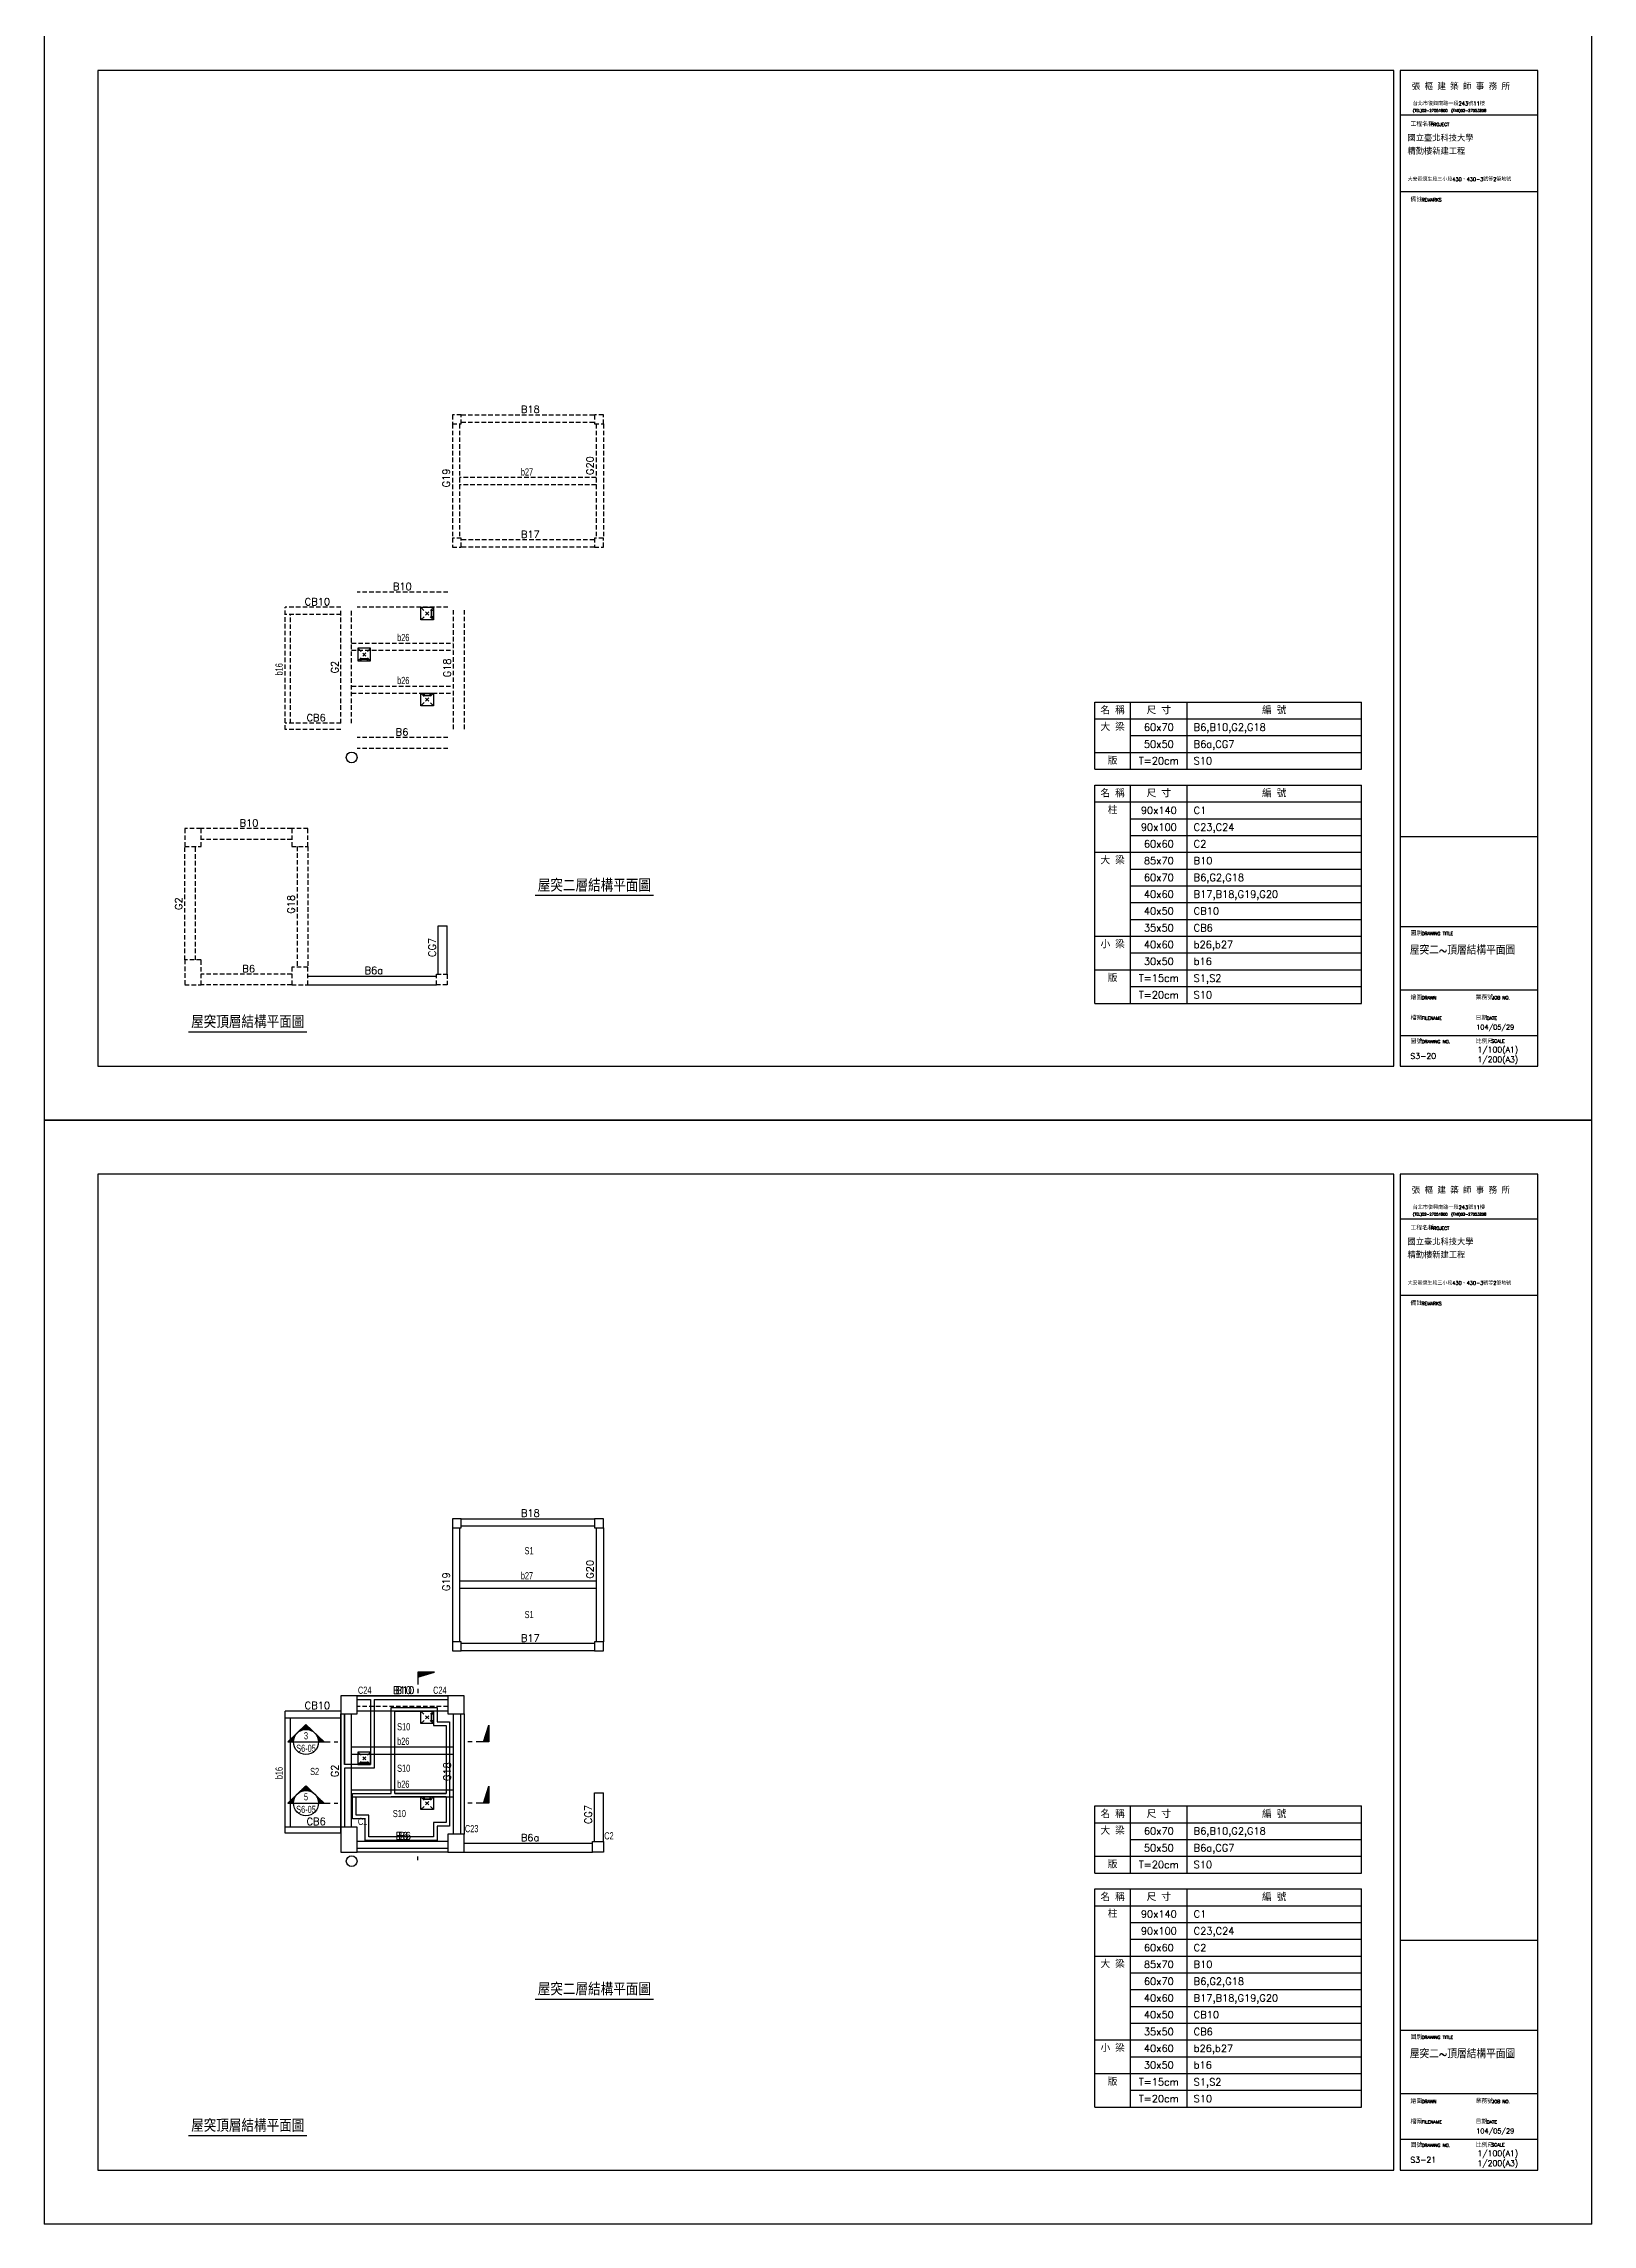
# Model space of a CAD drawing. Header units: millimetres. Extents: x -6716 to 14417, y -6142 to 137521.
# Drawn here: x -2 to 8613, y -6142 to 5989 of the extents above; entities that cross this region are included whole.
import ezdxf
from ezdxf.enums import TextEntityAlignment as Align

# ---------------------------------------------------------------- set-up
doc = ezdxf.new("R2010")
doc.units = ezdxf.units.MM
doc.header["$LTSCALE"] = 100
doc.linetypes.add('1', pattern=[0.375, 0.25, -0.125])
doc.linetypes.add('HIDDEN', pattern=[0.375, 0.25, -0.125])
for name, color, linetype in [('0-BEAM01', 4, 'HIDDEN'), ('0-BEAM02', 241, 'HIDDEN'), ('0-COL0', 7, 'HIDDEN'), ('0-NOTES', 7, 'Continuous'), ('0-TEXT01', 4, 'Continuous'), ('0-TEXT02', 241, 'Continuous'), ('0-TEXTN', 4, 'Continuous'), ('0-施工圖框$0$TEXT-圖框', 3, 'Continuous'), ('0-施工圖框$0$圖框', 7, 'Continuous'), ('000-調圖', 5, 'Continuous'), ('70x70_人孔蓋', 8, 'Continuous'), ('CTEXT', 7, 'Continuous'), ('TEXT-標題', 3, 'Continuous'), ('TITLE', 7, 'Continuous')]:
    doc.layers.add(name, color=color, linetype=linetype)
doc.layers.add('RA-Floor-Origin', color=3, linetype='Continuous', lineweight=30)
doc.layers.add('RA-Floor.BoundingBox', color=55, linetype='Continuous', lineweight=20)
doc.styles.add('0-施工圖框$0$TXT', font='romans.shx', dxfattribs={"bigfont": 'chineset.shx'})
doc.styles.add('3-AUCAD', font='aucad.shx', dxfattribs={"width": 0.67, "height": 30, "bigfont": 'single.shx'})

msp = doc.modelspace()

# ---------------------------------------------------------------- linework, layer by layer
at = {"layer": '0-BEAM01'}
for p, q in [((2321, 3923), (3061, 3923)), ((2321, 3883), (3061, 3883)), ((2271, 3873), (2271, 3238)), ((2311, 3873), (2311, 3238)), ((3071, 3873), (3071, 3238)), ((3111, 3873), (3111, 3238)), ((3061, 3228), (2321, 3228)), ((3061, 3188), (2321, 3188)), ((2246, 2938), (1741, 2938)), ((1651, 2853), (1341, 2853)), ((1651, 2813), (1341, 2813)), ((1651, 2208), (1651, 2838)), ((1711, 2208), (1711, 2838)), ((2246, 2853), (1741, 2853)), ((2276, 2838), (2276, 2168)), ((2336, 2838), (2336, 2168)), ((1651, 2208), (1341, 2208)), ((1651, 2173), (1341, 2173)), ((2246, 2128), (1741, 2128)), ((2246, 2068), (1741, 2068)), ((2246, -3202), (1741, -3202)), ((2246, -3262), (1741, -3262)), ((1651, -3932), (1651, -3302)), ((1711, -3932), (1711, -3302)), ((2276, -3302), (2276, -3972)), ((2336, -3302), (2336, -3972)), ((2246, -4012), (1741, -4012)), ((2246, -4072), (1741, -4072))]:
    msp.add_line(p, q, dxfattribs=at)
at = {"layer": '0-BEAM01', "color": 7}
for p, q in [((1378, 1622), (873, 1622)), ((783, 892), (783, 1522)), ((843, 892), (843, 1522)), ((1378, 1562), (873, 1562)), ((1408, 1522), (1408, 852)), ((1468, 1522), (1468, 852)), ((1378, 812), (873, 812)), ((1378, 752), (873, 752))]:
    msp.add_line(p, q, dxfattribs=at)
at = {"layer": '0-BEAM01', "color": 7, "linetype": 'Continuous'}
for p, q in [((2193, 812), (2193, 1082)), ((2193, 1082), (2243, 1082)), ((2243, 812), (2243, 1082)), ((1468, 802), (2183, 802)), ((1468, 752), (2183, 752))]:
    msp.add_line(p, q, dxfattribs=at)
at = {"layer": '0-BEAM01', "linetype": 'Continuous'}
for p, q in [((3061, -4012), (3061, -3742)), ((3061, -3742), (3111, -3742)), ((3111, -4012), (3111, -3742)), ((2336, -4022), (3051, -4022)), ((2336, -4072), (3051, -4072))]:
    msp.add_line(p, q, dxfattribs=at)
at = {"layer": '0-BEAM02'}
for p, q in [((3071, 3575), (2311, 3575)), ((3071, 3535), (2311, 3535)), ((1341, 2173), (1341, 2853)), ((1371, 2208), (1371, 2813)), ((1711, 2654), (2276, 2654)), ((1711, 2614), (2276, 2614)), ((1711, 2415), (2276, 2415)), ((1711, 2375), (2276, 2375))]:
    msp.add_line(p, q, dxfattribs=at)
at = {"layer": '0-COL0', "color": 7}
for p, q in [((783, 1622), (783, 1522)), ((873, 1622), (783, 1622)), ((873, 1522), (873, 1622)), ((1378, 1622), (1378, 1522)), ((1468, 1622), (1378, 1622)), ((1468, 1522), (1468, 1622)), ((783, 1522), (873, 1522)), ((1378, 1522), (1468, 1522)), ((783, 892), (783, 752)), ((873, 892), (783, 892)), ((873, 752), (873, 892)), ((1378, 852), (1378, 752)), ((1468, 852), (1378, 852)), ((1468, 752), (1468, 852)), ((783, 752), (873, 752)), ((1378, 752), (1468, 752))]:
    msp.add_line(p, q, dxfattribs=at)
at = {"layer": '0-COL0'}
for points in [[(2271, 3873), (2321, 3873), (2321, 3923), (2271, 3923)], [(3061, 3873), (3111, 3873), (3111, 3923), (3061, 3923)], [(2271, 3188), (2321, 3188), (2321, 3238), (2271, 3238)], [(3061, 3188), (3111, 3188), (3111, 3238), (3061, 3238)], [(3051, -4012), (3111, -4012), (3111, -4072), (3051, -4072)]]:
    msp.add_lwpolyline(points, close=True, dxfattribs=at)
at = {"layer": '0-COL0', "color": 7}
msp.add_lwpolyline([(2183, 812), (2243, 812), (2243, 752), (2183, 752)], close=True, dxfattribs=at)
at = {"layer": '0-COL0'}
for points in [[(1651, -3202), (1651, -3302), (1741, -3302), (1741, -3202), (1651, -3202)], [(2246, -3202), (2246, -3302), (2336, -3302), (2336, -3202), (2246, -3202)], [(1651, -3932), (1651, -4072), (1741, -4072), (1741, -3932), (1651, -3932)], [(2246, -3972), (2246, -4072), (2336, -4072), (2336, -3972), (2246, -3972)]]:
    msp.add_lwpolyline(points, dxfattribs=at)
at = {"layer": '0-NOTES'}
for p, q in [((5844, 1952), (5844, 2326)), ((5844, 2326), (7328, 2326)), ((6043, 1952), (6043, 2326)), ((6359, 1952), (6359, 2326)), ((7328, 1952), (7328, 2326)), ((5844, 2232), (7328, 2232)), ((5844, 2046), (7328, 2046)), ((5844, 1952), (7328, 1952)), ((5844, 650), (5844, 1864)), ((5844, 1864), (7328, 1864)), ((6043, 650), (6043, 1864)), ((6359, 650), (6359, 1864)), ((7328, 650), (7328, 1864)), ((5844, 1770), (7328, 1770)), ((5844, 1490), (7328, 1490)), ((5844, 1024), (7328, 1024)), ((5844, 837), (7328, 837)), ((5844, 650), (7328, 650)), ((5844, -4188), (5844, -3814)), ((5844, -3814), (7328, -3814)), ((6043, -4188), (6043, -3814)), ((6359, -4188), (6359, -3814)), ((7328, -4188), (7328, -3814)), ((5844, -3908), (7328, -3908)), ((5844, -4094), (7328, -4094)), ((5844, -4188), (7328, -4188)), ((5844, -5490), (5844, -4276)), ((5844, -4276), (7328, -4276)), ((6043, -5490), (6043, -4276)), ((6359, -5490), (6359, -4276)), ((7328, -5490), (7328, -4276)), ((5844, -4370), (7328, -4370)), ((5844, -4650), (7328, -4650)), ((5844, -5116), (7328, -5116)), ((5844, -5303), (7328, -5303)), ((5844, -5490), (7328, -5490))]:
    msp.add_line(p, q, dxfattribs=at)
at = {"layer": '0-NOTES', "color": 3}
for p, q in [((6043, 2139), (7328, 2139)), ((6043, 1677), (7328, 1677)), ((6043, 1584), (7328, 1584)), ((6043, 1397), (7328, 1397)), ((6043, 1304), (7328, 1304)), ((6043, 1210), (7328, 1210)), ((6043, 1117), (7328, 1117)), ((6043, 930), (7328, 930)), ((6043, 744), (7328, 744)), ((6043, -4001), (7328, -4001)), ((6043, -4463), (7328, -4463)), ((6043, -4556), (7328, -4556)), ((6043, -4743), (7328, -4743)), ((6043, -4836), (7328, -4836)), ((6043, -4930), (7328, -4930)), ((6043, -5023), (7328, -5023)), ((6043, -5210), (7328, -5210)), ((6043, -5396), (7328, -5396))]:
    msp.add_line(p, q, dxfattribs=at)
at = {"layer": '0-施工圖框$0$圖框', "color": 1}
for p, q in [((8310, 5840), (7544, 5840)), ((7544, 5840), (7544, 1576)), ((8310, 1576), (8310, 5840)), ((8310, 5590), (7544, 5590)), ((8310, 5165), (7544, 5165)), ((7544, 1576), (7544, 300)), ((8310, 1576), (7544, 1576)), ((8310, 300), (8310, 1576)), ((8310, 1076), (7544, 1076)), ((8310, 723), (7544, 723)), ((8310, 469), (7544, 469)), ((7544, 300), (8310, 300)), ((8310, -300), (7544, -300)), ((7544, -300), (7544, -4564)), ((8310, -4564), (8310, -300)), ((8310, -550), (7544, -550)), ((8310, -975), (7544, -975)), ((7544, -4564), (7544, -5840)), ((8310, -4564), (7544, -4564)), ((8310, -5840), (8310, -4564)), ((8310, -5064), (7544, -5064)), ((8310, -5417), (7544, -5417)), ((8310, -5671), (7544, -5671)), ((7544, -5840), (8310, -5840))]:
    msp.add_line(p, q, dxfattribs=at)
at = {"layer": '000-調圖', "color": 7}
for p, q in [((2271, -2267), (2271, -2902)), ((2311, -2267), (2311, -2902)), ((2321, -2217), (3061, -2217)), ((2321, -2257), (3061, -2257)), ((3071, -2267), (3071, -2902)), ((3111, -2267), (3111, -2902)), ((3071, -2565), (2311, -2565)), ((3071, -2605), (2311, -2605)), ((3061, -2912), (2321, -2912)), ((3061, -2952), (2321, -2952)), ((2246, -3202), (1741, -3202)), ((1741, -3202), (2246, -3202)), ((1741, -3302), (1741, -3222)), ((1741, -3222), (1816, -3222)), ((1741, -3222), (1816, -3222)), ((1816, -3222), (1816, -3585)), ((1836, -3222), (1836, -3605)), ((1836, -3222), (2246, -3222)), ((1881, -3222), (2246, -3222)), ((1931, -3745), (1931, -3267)), ((1931, -3267), (2186, -3267)), ((2079, -3163), (2079, -3187)), ((2186, -3267), (2186, -3347)), ((1651, -3287), (1341, -3287)), ((1341, -3967), (1341, -3287)), ((1651, -3327), (1341, -3327)), ((1371, -3932), (1371, -3327)), ((1422, -3399), (1422, -3397)), ((1423, -3398), (1423, -3395)), ((1425, -3398), (1425, -3394)), ((1426, -3397), (1426, -3393)), ((1427, -3396), (1427, -3391)), ((1429, -3396), (1429, -3390)), ((1430, -3395), (1430, -3389)), ((1431, -3395), (1431, -3388)), ((1433, -3394), (1433, -3386)), ((1434, -3394), (1434, -3385)), ((1435, -3393), (1435, -3384)), ((1437, -3393), (1437, -3382)), ((1438, -3392), (1438, -3381)), ((1439, -3392), (1439, -3380)), ((1441, -3391), (1441, -3378)), ((1442, -3391), (1442, -3377)), ((1443, -3391), (1443, -3376)), ((1445, -3391), (1445, -3375)), ((1446, -3390), (1446, -3373)), ((1447, -3390), (1447, -3372)), ((1449, -3390), (1449, -3371)), ((1450, -3390), (1450, -3369)), ((1451, -3390), (1451, -3368)), ((1453, -3390), (1453, -3367)), ((1454, -3390), (1454, -3365)), ((1456, -3389), (1456, -3364)), ((1457, -3389), (1457, -3363)), ((1458, -3389), (1458, -3363)), ((1459, -3389), (1459, -3364)), ((1461, -3390), (1461, -3365)), ((1462, -3390), (1462, -3367)), ((1463, -3390), (1463, -3368)), ((1465, -3390), (1465, -3369)), ((1466, -3390), (1466, -3371)), ((1467, -3390), (1467, -3372)), ((1469, -3390), (1469, -3373)), ((1470, -3391), (1470, -3375)), ((1472, -3391), (1472, -3376)), ((1473, -3391), (1473, -3377)), ((1474, -3391), (1474, -3378)), ((1476, -3392), (1476, -3380)), ((1477, -3392), (1477, -3381)), ((1478, -3393), (1478, -3382)), ((1480, -3393), (1480, -3384)), ((1481, -3394), (1481, -3385)), ((1482, -3394), (1482, -3386)), ((1484, -3395), (1484, -3388)), ((1485, -3395), (1485, -3389)), ((1486, -3396), (1486, -3390)), ((1488, -3396), (1488, -3391)), ((1489, -3397), (1489, -3393)), ((1490, -3398), (1490, -3394)), ((1492, -3398), (1492, -3395)), ((1493, -3399), (1493, -3397)), ((1651, -3287), (1651, -3932)), ((1651, -3932), (1651, -3302)), ((1671, -3302), (1671, -3585)), ((1671, -3302), (1741, -3302)), ((1671, -3585), (1671, -3302)), ((1711, -3932), (1711, -3302)), ((2246, -3287), (1741, -3287)), ((1951, -3745), (1951, -3287)), ((1951, -3287), (2166, -3287)), ((2166, -3287), (2166, -3367)), ((2166, -3367), (2236, -3367)), ((2186, -3347), (2256, -3347)), ((2236, -3367), (2236, -3745)), ((2256, -3347), (2256, -3765)), ((2276, -3302), (2276, -3972)), ((2316, -3302), (2316, -3972)), ((2336, -3302), (2336, -3972)), ((2336, -3302), (2336, -3972)), ((1357, -3459), (1357, -3459)), ((1359, -3459), (1359, -3457)), ((1360, -3459), (1360, -3456)), ((1361, -3459), (1361, -3455)), ((1363, -3459), (1363, -3454)), ((1364, -3459), (1364, -3452)), ((1365, -3459), (1365, -3451)), ((1367, -3459), (1367, -3450)), ((1368, -3459), (1368, -3448)), ((1369, -3459), (1369, -3447)), ((1371, -3459), (1371, -3446)), ((1372, -3459), (1372, -3444)), ((1373, -3459), (1373, -3443)), ((1375, -3459), (1375, -3442)), ((1376, -3459), (1376, -3441)), ((1377, -3459), (1377, -3439)), ((1379, -3459), (1379, -3438)), ((1380, -3459), (1380, -3437)), ((1381, -3459), (1381, -3435)), ((1383, -3459), (1383, -3434)), ((1384, -3459), (1384, -3433)), ((1386, -3459), (1386, -3432)), ((1387, -3459), (1387, -3430)), ((1388, -3449), (1388, -3429)), ((1390, -3442), (1390, -3428)), ((1391, -3438), (1391, -3426)), ((1392, -3434), (1392, -3425)), ((1394, -3431), (1394, -3424)), ((1395, -3428), (1395, -3422)), ((1396, -3425), (1396, -3421)), ((1398, -3423), (1398, -3420)), ((1399, -3421), (1399, -3419)), ((1400, -3419), (1400, -3417)), ((1402, -3417), (1402, -3416)), ((1403, -3415), (1403, -3415)), ((1404, -3414), (1404, -3413)), ((1406, -3412), (1406, -3412)), ((1407, -3411), (1407, -3411)), ((1408, -3410), (1408, -3410)), ((1410, -3408), (1410, -3408)), ((1411, -3407), (1411, -3407)), ((1412, -3406), (1412, -3406)), ((1414, -3405), (1414, -3404)), ((1415, -3404), (1415, -3403)), ((1416, -3403), (1416, -3402)), ((1418, -3402), (1418, -3400)), ((1419, -3401), (1419, -3399)), ((1421, -3400), (1421, -3398)), ((1494, -3400), (1494, -3398)), ((1496, -3401), (1496, -3399)), ((1497, -3402), (1497, -3400)), ((1498, -3403), (1498, -3402)), ((1500, -3404), (1500, -3403)), ((1501, -3405), (1501, -3404)), ((1502, -3406), (1502, -3406)), ((1504, -3407), (1504, -3407)), ((1505, -3408), (1505, -3408)), ((1507, -3410), (1507, -3410)), ((1508, -3411), (1508, -3411)), ((1509, -3412), (1509, -3412)), ((1511, -3414), (1511, -3413)), ((1512, -3415), (1512, -3415)), ((1513, -3417), (1513, -3416)), ((1515, -3419), (1515, -3417)), ((1516, -3421), (1516, -3419)), ((1517, -3423), (1517, -3420)), ((1519, -3425), (1519, -3421)), ((1520, -3428), (1520, -3422)), ((1521, -3431), (1521, -3424)), ((1523, -3434), (1523, -3425)), ((1524, -3438), (1524, -3426)), ((1525, -3442), (1525, -3428)), ((1527, -3449), (1527, -3429)), ((1528, -3459), (1528, -3430)), ((1529, -3459), (1529, -3432)), ((1531, -3459), (1531, -3433)), ((1532, -3459), (1532, -3434)), ((1533, -3459), (1533, -3435)), ((1535, -3459), (1535, -3437)), ((1536, -3459), (1536, -3438)), ((1537, -3459), (1537, -3439)), ((1539, -3459), (1539, -3441)), ((1540, -3459), (1540, -3442)), ((1542, -3459), (1542, -3443)), ((1543, -3459), (1543, -3444)), ((1544, -3459), (1544, -3446)), ((1546, -3459), (1546, -3447)), ((1547, -3459), (1547, -3448)), ((1548, -3459), (1548, -3450)), ((1550, -3459), (1550, -3451)), ((1551, -3459), (1551, -3452)), ((1552, -3459), (1552, -3454)), ((1554, -3459), (1554, -3455)), ((1555, -3459), (1555, -3456)), ((1556, -3459), (1556, -3457)), ((1558, -3459), (1558, -3459)), ((1614, -3459), (1635, -3459)), ((1651, -3966), (1651, -3457)), ((1711, -3486), (2276, -3486)), ((2381, -3459), (2358, -3459)), ((1816, -3585), (1671, -3585)), ((1671, -3605), (1671, -3932)), ((1836, -3605), (1671, -3605)), ((1711, -3526), (2276, -3526)), ((1396, -3765), (1396, -3760)), ((1398, -3762), (1398, -3759)), ((1399, -3760), (1399, -3758)), ((1400, -3758), (1400, -3757)), ((1402, -3756), (1402, -3755)), ((1403, -3755), (1403, -3754)), ((1404, -3753), (1404, -3753)), ((1406, -3752), (1406, -3751)), ((1407, -3750), (1407, -3750)), ((1408, -3749), (1408, -3749)), ((1410, -3747), (1410, -3747)), ((1411, -3746), (1411, -3746)), ((1412, -3745), (1412, -3745)), ((1414, -3744), (1414, -3744)), ((1415, -3743), (1415, -3742)), ((1416, -3742), (1416, -3741)), ((1418, -3741), (1418, -3740)), ((1419, -3740), (1419, -3738)), ((1421, -3739), (1421, -3737)), ((1422, -3738), (1422, -3736)), ((1423, -3738), (1423, -3735)), ((1425, -3737), (1425, -3733)), ((1426, -3736), (1426, -3732)), ((1427, -3736), (1427, -3731)), ((1429, -3735), (1429, -3729)), ((1430, -3734), (1430, -3728)), ((1431, -3734), (1431, -3727)), ((1433, -3733), (1433, -3725)), ((1434, -3733), (1434, -3724)), ((1435, -3732), (1435, -3723)), ((1437, -3732), (1437, -3722)), ((1438, -3731), (1438, -3720)), ((1439, -3731), (1439, -3719)), ((1441, -3731), (1441, -3718)), ((1442, -3730), (1442, -3716)), ((1443, -3730), (1443, -3715)), ((1445, -3730), (1445, -3714)), ((1446, -3730), (1446, -3713)), ((1447, -3729), (1447, -3711)), ((1449, -3729), (1449, -3710)), ((1450, -3729), (1450, -3709)), ((1451, -3729), (1451, -3707)), ((1453, -3729), (1453, -3706)), ((1454, -3729), (1454, -3705)), ((1456, -3729), (1456, -3703)), ((1457, -3729), (1457, -3702)), ((1458, -3729), (1458, -3702)), ((1459, -3729), (1459, -3703)), ((1461, -3729), (1461, -3705)), ((1462, -3729), (1462, -3706)), ((1463, -3729), (1463, -3707)), ((1465, -3729), (1465, -3709)), ((1466, -3729), (1466, -3710)), ((1467, -3729), (1467, -3711)), ((1469, -3730), (1469, -3713)), ((1470, -3730), (1470, -3714)), ((1472, -3730), (1472, -3715)), ((1473, -3730), (1473, -3716)), ((1474, -3731), (1474, -3718)), ((1476, -3731), (1476, -3719)), ((1477, -3731), (1477, -3720)), ((1478, -3732), (1478, -3722)), ((1480, -3732), (1480, -3723)), ((1481, -3733), (1481, -3724)), ((1482, -3733), (1482, -3725)), ((1484, -3734), (1484, -3727)), ((1485, -3734), (1485, -3728)), ((1486, -3735), (1486, -3729)), ((1488, -3736), (1488, -3731)), ((1489, -3736), (1489, -3732)), ((1490, -3737), (1490, -3733)), ((1492, -3738), (1492, -3735)), ((1493, -3738), (1493, -3736)), ((1494, -3739), (1494, -3737)), ((1496, -3740), (1496, -3738)), ((1497, -3741), (1497, -3740)), ((1498, -3742), (1498, -3741)), ((1500, -3743), (1500, -3742)), ((1501, -3744), (1501, -3744)), ((1502, -3745), (1502, -3745)), ((1504, -3746), (1504, -3746)), ((1505, -3747), (1505, -3747)), ((1507, -3749), (1507, -3749)), ((1508, -3750), (1508, -3750)), ((1509, -3752), (1509, -3751)), ((1511, -3753), (1511, -3753)), ((1512, -3755), (1512, -3754)), ((1513, -3756), (1513, -3755)), ((1515, -3758), (1515, -3757)), ((1516, -3760), (1516, -3758)), ((1517, -3762), (1517, -3759)), ((1519, -3765), (1519, -3760)), ((1711, -3725), (2276, -3725)), ((1716, -3887), (1716, -3745)), ((1716, -3745), (1931, -3745)), ((1951, -3745), (2236, -3745)), ((2236, -3745), (1951, -3745)), ((2256, -3745), (2256, -3927)), ((1357, -3799), (1357, -3798)), ((1359, -3799), (1359, -3797)), ((1360, -3799), (1360, -3795)), ((1361, -3799), (1361, -3794)), ((1363, -3799), (1363, -3793)), ((1364, -3799), (1364, -3791)), ((1365, -3799), (1365, -3790)), ((1367, -3799), (1367, -3789)), ((1368, -3799), (1368, -3788)), ((1369, -3799), (1369, -3786)), ((1371, -3799), (1371, -3785)), ((1372, -3799), (1372, -3784)), ((1373, -3799), (1373, -3782)), ((1375, -3799), (1375, -3781)), ((1376, -3799), (1376, -3780)), ((1377, -3799), (1377, -3779)), ((1379, -3799), (1379, -3777)), ((1380, -3799), (1380, -3776)), ((1381, -3799), (1381, -3775)), ((1383, -3799), (1383, -3773)), ((1384, -3799), (1384, -3772)), ((1386, -3799), (1386, -3771)), ((1387, -3799), (1387, -3769)), ((1388, -3789), (1388, -3768)), ((1390, -3782), (1390, -3767)), ((1391, -3777), (1391, -3766)), ((1392, -3773), (1392, -3764)), ((1394, -3770), (1394, -3763)), ((1395, -3767), (1395, -3762)), ((1520, -3767), (1520, -3762)), ((1521, -3770), (1521, -3763)), ((1523, -3773), (1523, -3764)), ((1524, -3777), (1524, -3766)), ((1525, -3782), (1525, -3767)), ((1527, -3789), (1527, -3768)), ((1528, -3799), (1528, -3769)), ((1529, -3799), (1529, -3771)), ((1531, -3799), (1531, -3772)), ((1532, -3799), (1532, -3773)), ((1533, -3799), (1533, -3775)), ((1535, -3799), (1535, -3776)), ((1536, -3799), (1536, -3777)), ((1537, -3799), (1537, -3779)), ((1539, -3799), (1539, -3780)), ((1540, -3799), (1540, -3781)), ((1542, -3799), (1542, -3782)), ((1543, -3799), (1543, -3784)), ((1544, -3799), (1544, -3785)), ((1546, -3799), (1546, -3786)), ((1547, -3799), (1547, -3788)), ((1548, -3799), (1548, -3789)), ((1550, -3799), (1550, -3790)), ((1551, -3799), (1551, -3791)), ((1552, -3799), (1552, -3793)), ((1554, -3799), (1554, -3794)), ((1555, -3799), (1555, -3795)), ((1556, -3799), (1556, -3797)), ((1558, -3799), (1558, -3798)), ((1614, -3799), (1635, -3799)), ((1711, -3765), (2276, -3765)), ((1736, -3867), (1736, -3765)), ((1736, -3765), (2236, -3765)), ((1806, -3867), (1736, -3867)), ((1806, -3987), (1806, -3867)), ((2236, -3765), (1931, -3765)), ((2236, -3765), (2236, -3907)), ((2381, -3799), (2358, -3799)), ((1651, -3932), (1341, -3932)), ((1651, -3967), (1341, -3967)), ((1786, -3887), (1716, -3887)), ((1786, -4007), (1786, -3887)), ((2166, -3987), (1806, -3987)), ((2236, -3907), (2166, -3907)), ((2166, -3907), (2166, -3987)), ((2256, -3927), (2186, -3927)), ((2186, -3927), (2186, -4007)), ((2246, -4012), (1741, -4012)), ((2246, -4052), (1741, -4052)), ((2246, -4072), (1741, -4072)), ((2246, -4072), (1741, -4072)), ((2186, -4007), (1786, -4007)), ((2079, -4117), (2079, -4096))]:
    msp.add_line(p, q, dxfattribs=at)
at = {"layer": '000-調圖', "color": 7, "linetype": '1'}
for p, q in [((2166, -3357), (2096, -3287)), ((2096, -3357), (2166, -3287)), ((1746, -3515), (1816, -3585)), ((1746, -3585), (1816, -3515)), ((2096, -3835), (2166, -3765)), ((2096, -3765), (2166, -3835))]:
    msp.add_line(p, q, dxfattribs=at)
at = {"layer": '000-調圖', "color": 7}
for points in [[(2271, -2267), (2321, -2267), (2321, -2217), (2271, -2217)], [(3061, -2267), (3111, -2267), (3111, -2217), (3061, -2217)], [(2271, -2952), (2321, -2952), (2321, -2902), (2271, -2902)], [(3061, -2952), (3111, -2952), (3111, -2902), (3061, -2902)], [(2096, -3357), (2096, -3287), (2166, -3287), (2166, -3357)], [(1746, -3585), (1816, -3585), (1816, -3515), (1746, -3515)], [(2096, -3765), (2166, -3765), (2166, -3835), (2096, -3835)], [(3051, -4012), (3111, -4012), (3111, -4072), (3051, -4072)]]:
    msp.add_lwpolyline(points, close=True, dxfattribs=at)
at = {"layer": '000-調圖', "color": 2}
msp.add_lwpolyline([(2079, -3099), (2172, -3070), (2079, -3070), (2079, -3140)], dxfattribs=at)
at = {"layer": '000-調圖', "color": 7}
for points in [[(1651, -3202), (1651, -3302), (1741, -3302), (1741, -3202), (1651, -3202)], [(2246, -3202), (2246, -3302), (2336, -3302), (2336, -3202), (2246, -3202)], [(1558, -3459), (1457, -3362), (1356, -3459), (1592, -3459)], [(2166, -3302), (2153, -3302), (2153, -3342), (2166, -3342)], [(2166, -3305), (2156, -3305), (2156, -3339), (2166, -3339)], [(2445, -3459), (2474, -3366), (2474, -3459), (2404, -3459)], [(1761, -3585), (1761, -3572), (1801, -3572), (1801, -3585)], [(1764, -3585), (1764, -3575), (1798, -3575), (1798, -3585)], [(1558, -3799), (1457, -3702), (1356, -3799), (1592, -3799)], [(2445, -3799), (2474, -3705), (2474, -3799), (2404, -3799)], [(2111, -3765), (2111, -3778), (2151, -3778), (2151, -3765)], [(2114, -3765), (2114, -3775), (2148, -3775), (2148, -3765)], [(1651, -3932), (1651, -4072), (1741, -4072), (1741, -3932), (1651, -3932)], [(2246, -3972), (2246, -4072), (2336, -4072), (2336, -3972), (2246, -3972)]]:
    msp.add_lwpolyline(points, dxfattribs=at)
for centre in [(1457, -3459), (1457, -3799)]:
    msp.add_circle(centre, 70, dxfattribs=at)
at = {"layer": '000-調圖', "color": 2}
msp.add_solid([(2172, -3070), (2079, -3070), (2079, -3099)], dxfattribs=at)
at = {"layer": '000-調圖', "color": 7}
for points in [[(2474, -3366), (2474, -3459), (2445, -3459)], [(2474, -3705), (2474, -3799), (2445, -3799)]]:
    msp.add_solid(points, dxfattribs=at)
at = {"layer": '70x70_人孔蓋', "linetype": '1'}
for p, q in [((2166, 2783), (2096, 2853)), ((2096, 2783), (2166, 2853)), ((1746, 2625), (1816, 2555)), ((1746, 2555), (1816, 2625)), ((2096, 2305), (2166, 2375)), ((2096, 2375), (2166, 2305))]:
    msp.add_line(p, q, dxfattribs=at)
at = {"layer": '70x70_人孔蓋'}
for points in [[(2096, 2783), (2096, 2853), (2166, 2853), (2166, 2783)], [(1746, 2555), (1816, 2555), (1816, 2625), (1746, 2625)], [(2096, 2375), (2166, 2375), (2166, 2305), (2096, 2305)]]:
    msp.add_lwpolyline(points, close=True, dxfattribs=at)
for points in [[(2166, 2838), (2153, 2838), (2153, 2798), (2166, 2798)], [(2166, 2835), (2156, 2835), (2156, 2801), (2166, 2801)], [(1761, 2555), (1761, 2568), (1801, 2568), (1801, 2555)], [(1764, 2555), (1764, 2565), (1798, 2565), (1798, 2555)], [(2111, 2375), (2111, 2362), (2151, 2362), (2151, 2375)], [(2114, 2375), (2114, 2365), (2148, 2365), (2148, 2375)]]:
    msp.add_lwpolyline(points, dxfattribs=at)
at = {"layer": 'Defpoints'}
for points in [[(0, 0), (8610, 0), (8610, 6140), (0, 6140)], [(300, 300), (7508, 300), (7508, 5840), (300, 5840)], [(0, -6140), (8610, -6140), (8610, 0), (0, 0)], [(300, -5840), (7508, -5840), (7508, -300), (300, -300)]]:
    msp.add_lwpolyline(points, close=True, dxfattribs=at)
at = {"layer": 'RA-Floor-Origin'}
for centre in [(1711, 2018), (1711, -4122)]:
    msp.add_circle(centre, 30, dxfattribs=at)
at = {"layer": 'RA-Floor.BoundingBox', "const_width": 5}
for points in [[(0, 6140), (8610, 6140), (8610, 0), (0, 0)], [(0, 0), (8610, 0), (8610, -6140), (0, -6140)]]:
    msp.add_lwpolyline(points, close=True, dxfattribs=at)
at = {"layer": 'TITLE', "color": 1}
for p, q in [((2732, 1251), (3390, 1251)), ((803, 492), (1462, 492)), ((2732, -4889), (3390, -4889)), ((803, -5648), (1462, -5648))]:
    msp.add_line(p, q, dxfattribs=at)

# ---------------------------------------------------------------- texts
at = {"layer": '0-TEXT01', "style": '0-施工圖框$0$TXT'}
for s, p in [('B18', (2652, 3934)), ('B17', (2652, 3239)), ('B10', (1940, 2949)), ('CB10', (1450, 2864)), ('CB6', (1460, 2219)), ('B6', (1956, 2139)), ('B10', (1955, -3191)), ('B6', (1971, -4001)), ('B6a', (2652, -4011))]:
    msp.add_text(s, height=40, dxfattribs=at).set_placement(p)
for s, p in [('G20', (3057, 3589)), ('G19', (2257, 3520)), ('G2', (1637, 2485)), ('G18', (2262, 2464)), ('G2', (1637, -3655)), ('G18', (2262, -3676)), ('CG7', (3047, -3916))]:
    msp.add_text(s, height=40, rotation=90, dxfattribs=at).set_placement(p)
at = {"layer": '0-TEXT01', "color": 7, "style": '0-施工圖框$0$TXT'}
for s, p in [('B10', (1087, 1633)), ('B6', (1103, 823)), ('B6a', (1783, 813))]:
    msp.add_text(s, height=40, dxfattribs=at).set_placement(p)
for s, p in [('G2', (769, 1169)), ('G18', (1394, 1148)), ('CG7', (2179, 908))]:
    msp.add_text(s, height=40, rotation=90, dxfattribs=at).set_placement(p)
at = {"layer": '0-TEXT02', "style": '3-AUCAD', "width": 0.67}
for s, p in [('b27', (2652, 3586)), ('b26', (1964, 2665)), ('b26', (1964, 2426))]:
    msp.add_text(s, height=40, dxfattribs=at).set_placement(p)
msp.add_text('b16', height=40, rotation=90, dxfattribs=at).set_placement((1327, 2474))
at = {"layer": '0-TEXTN', "style": '0-施工圖框$0$TXT'}
for s, p in [('名 稱', (5944, 2279)), ('大 梁', (5944, 2186)), ('60x70', (6201, 2186)), ('尺 寸', (6201, 2279)), ('編 號', (6843, 2279)), ('50x50', (6201, 2092)), ('版', (5944, 1999)), ('T=20cm', (6201, 1999)), ('名 稱', (5944, 1817)), ('尺 寸', (6201, 1817)), ('編 號', (6843, 1817)), ('柱', (5944, 1724)), ('90x140', (6201, 1724)), ('90x100', (6201, 1630)), ('大 梁', (5944, 1444)), ('85x70', (6201, 1444)), ('60x60', (6201, 1537)), ('60x70', (6201, 1350)), ('40x60', (6201, 1257)), ('40x50', (6201, 1164)), ('小 梁', (5944, 977)), ('35x50', (6201, 1070)), ('40x60', (6201, 977)), ('30x50', (6201, 884)), ('版', (5944, 790)), ('T=15cm', (6201, 790)), ('T=20cm', (6201, 697)), ('名 稱', (5944, -3861)), ('尺 寸', (6201, -3861)), ('編 號', (6843, -3861)), ('大 梁', (5944, -3954)), ('60x70', (6201, -3954)), ('版', (5944, -4141)), ('T=20cm', (6201, -4141)), ('50x50', (6201, -4048)), ('名 稱', (5944, -4323)), ('尺 寸', (6201, -4323)), ('編 號', (6843, -4323)), ('柱', (5944, -4416)), ('90x140', (6201, -4416)), ('90x100', (6201, -4510)), ('60x60', (6201, -4603)), ('大 梁', (5944, -4696)), ('85x70', (6201, -4696)), ('60x70', (6201, -4790)), ('40x60', (6201, -4883)), ('40x50', (6201, -4976)), ('35x50', (6201, -5070)), ('小 梁', (5944, -5163)), ('40x60', (6201, -5163)), ('版', (5944, -5350)), ('T=15cm', (6201, -5350)), ('30x50', (6201, -5256)), ('T=20cm', (6201, -5443))]:
    msp.add_text(s, height=40, dxfattribs=at).set_placement(p, align=Align.MIDDLE_CENTER)
for s, p in [('B6,B10,G2,G18', (6395, 2166)), ('B6a,CG7', (6395, 2072)), ('S10', (6395, 1979)), ('C1', (6395, 1704)), ('C23,C24', (6395, 1610)), ('C2', (6395, 1517)), ('B10', (6395, 1424)), ('B6,G2,G18', (6395, 1330)), ('B17,B18,G19,G20', (6395, 1237)), ('CB10', (6395, 1144)), ('CB6', (6395, 1050)), ('b26,b27', (6395, 957)), ('b16', (6395, 864)), ('S1,S2', (6395, 770)), ('S10', (6395, 677)), ('B6,B10,G2,G18', (6395, -3974)), ('S10', (6395, -4161)), ('B6a,CG7', (6395, -4068)), ('C1', (6395, -4436)), ('C23,C24', (6395, -4530)), ('C2', (6395, -4623)), ('B10', (6395, -4716)), ('B6,G2,G18', (6395, -4810)), ('CB10', (6395, -4996)), ('B17,B18,G19,G20', (6395, -4903)), ('CB6', (6395, -5090)), ('b26,b27', (6395, -5183)), ('S1,S2', (6395, -5370)), ('b16', (6395, -5276)), ('S10', (6395, -5463))]:
    msp.add_text(s, height=40, dxfattribs=at).set_placement(p)
at = {"layer": '0-施工圖框$0$TEXT-圖框', "color": 3, "style": '0-施工圖框$0$TXT'}
for p in [(7966, 504), (7966, -5636)]:
    msp.add_text('104/05/29', height=26.9, dxfattribs=at).set_placement(p)
at = {"layer": '0-施工圖框$0$圖框', "color": 4, "style": '0-施工圖框$0$TXT'}
for s, height, p in [('張 樞 建 築 師 事 務 所', 35, (7608, 5732)), ('台北市復興南路一段243號11樓', 21, (7613, 5645)), ('(TEL)02-27051800  (FAX)02-27053208', 14.7, (7614, 5609)), ('工程名稱', 24, (7601, 5529)), ('PROJECT', 18, (7712, 5530)), ('備註', 24, (7601, 5110)), ('REMARKS', 18, (7663, 5111)), ('圖別', 24, (7601, 1028)), ('DRAWING TITLE', 18, (7663, 1029)), ('繪圖', 24, (7601, 671)), ('DRAWN', 18, (7663, 672)), ('業務號', 24, (7963, 671)), ('JOB NO.', 18, (8054, 672)), ('檔案', 24, (7601, 557)), ('FILENAME', 18, (7663, 558)), ('日期', 24, (7963, 557)), ('DATE', 18, (8025, 558)), ('圖號', 24, (7601, 427)), ('DRAWING NO.', 18, (7663, 428)), ('比例尺', 24, (7964, 427)), ('SCALE', 18, (8051, 431)), ('張 樞 建 築 師 事 務 所', 35, (7608, -408)), ('台北市復興南路一段243號11樓', 21, (7613, -495)), ('工程名稱', 24, (7601, -611)), ('(TEL)02-27051800  (FAX)02-27053208', 14.7, (7614, -531)), ('PROJECT', 18, (7712, -610)), ('備註', 24, (7601, -1030)), ('REMARKS', 18, (7663, -1029)), ('圖別', 24, (7601, -5112)), ('DRAWING TITLE', 18, (7663, -5111)), ('繪圖', 24, (7601, -5469)), ('DRAWN', 18, (7663, -5468)), ('業務號', 24, (7963, -5469)), ('JOB NO.', 18, (8054, -5468)), ('檔案', 24, (7601, -5583)), ('FILENAME', 18, (7663, -5582)), ('日期', 24, (7963, -5583)), ('DATE', 18, (8025, -5582)), ('圖號', 24, (7601, -5713)), ('DRAWING NO.', 18, (7663, -5712)), ('比例尺', 24, (7964, -5713)), ('SCALE', 18, (8051, -5709))]:
    msp.add_text(s, height=height, dxfattribs=at).set_placement(p)
at = {"layer": '0-施工圖框$0$圖框', "color": 3, "style": '0-施工圖框$0$TXT'}
for s, height, p in [('國立臺北科技大學', 34, (7584, 5445)), ('精勤樓新建工程', 34, (7584, 5372)), ('大安區懷生段三小段430、430-3號等2筆地號', 20.41, (7585, 5224)), ('國立臺北科技大學', 34, (7584, -695)), ('精勤樓新建工程', 34, (7584, -768)), ('大安區懷生段三小段430、430-3號等2筆地號', 20.41, (7585, -916))]:
    msp.add_text(s, height=height, dxfattribs=at).set_placement(p)
at = {"layer": '000-調圖', "color": 7, "style": '0-施工圖框$0$TXT'}
for s, p in [('B18', (2652, -2206)), ('B17', (2652, -2901)), ('B10', (1940, -3191)), ('CB10', (1450, -3276)), ('CB6', (1460, -3921)), ('B6', (1956, -4001))]:
    msp.add_text(s, height=40, dxfattribs=at).set_placement(p)
at = {"layer": '000-調圖', "color": 7, "style": '3-AUCAD', "width": 0.67}
for s, p in [('S1', (2673, -2415)), ('b27', (2652, -2554)), ('S1', (2673, -2770)), ('C24', (1746, -3191)), ('C24', (2164, -3191)), ('S10', (1964, -3394)), ('b26', (1964, -3475)), ('S2', (1480, -3643)), ('S10', (1964, -3625)), ('b26', (1964, -3714)), ('C1', (1746, -3921)), ('S10', (1940, -3877)), ('C23', (2341, -3961)), ('C2', (3116, -4001))]:
    msp.add_text(s, height=40, dxfattribs=at).set_placement(p)
at = {"layer": '000-調圖', "color": 7, "style": '0-施工圖框$0$TXT'}
for s, p in [('G19', (2257, -2620)), ('G20', (3057, -2551)), ('G2', (1637, -3655)), ('G18', (2262, -3676))]:
    msp.add_text(s, height=40, rotation=90, dxfattribs=at).set_placement(p)
at = {"layer": '000-調圖', "color": 7, "style": '3-AUCAD', "width": 0.67}
for s, p in [('S6-05', (1457, -3494)), ('3', (1457, -3424)), ('5', (1457, -3764)), ('S6-05', (1457, -3834))]:
    msp.add_text(s, height=40, dxfattribs=at).set_placement(p, align=Align.MIDDLE)
msp.add_text('b16', height=40, rotation=90, dxfattribs=at).set_placement((1327, -3666))
at = {"layer": 'CTEXT', "style": '0-施工圖框$0$TXT'}
for s, p in [('屋突二層結構平面圖', (3061, 1271)), ('屋突頂層結構平面圖', (1133, 512)), ('屋突二層結構平面圖', (3061, -4869)), ('屋突頂層結構平面圖', (1133, -5628))]:
    msp.add_text(s, height=70, dxfattribs=at).set_placement(p, align=Align.CENTER)
at = {"layer": 'TEXT-標題', "ltscale": 200, "style": '0-施工圖框$0$TXT'}
for s, height, p in [('屋突二~頂層結構平面圖', 45, (7597, 922)), ('S3-20', 31.5, (7600, 341)), ('1/100(A1)', 31.5, (7973, 377)), ('1/200(A3)', 31.5, (7973, 322)), ('屋突二~頂層結構平面圖', 45, (7597, -5218)), ('S3-21', 31.5, (7600, -5799)), ('1/100(A1)', 31.5, (7973, -5763)), ('1/200(A3)', 31.5, (7973, -5818))]:
    msp.add_text(s, height=height, dxfattribs=at).set_placement(p)

doc.saveas('drawing.dxf')
